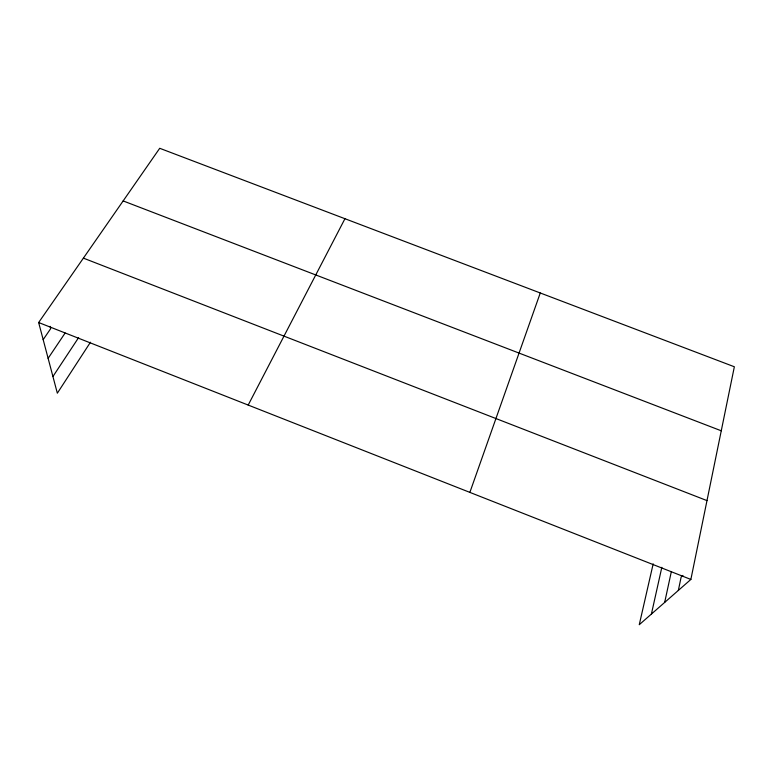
<?xml version="1.0" encoding="UTF-8"?>
<svg xmlns="http://www.w3.org/2000/svg" width="773" height="773" viewBox="0 0 773 773"><rect width="100%" height="100%" fill="white"/><g stroke="black" fill="none" stroke-linecap="round" stroke-linejoin="round"><path stroke-width="1.16" d="M653.175 563.865L639.261 624.71L690.869 579.441L734.35 366.769L159.721 148.29L38.65 322.525L57.337 393.196L90.46 342.226M678.336 590.437L681.148 577.045L682.936 575.431M664.664 602.428L671.302 571.817M651.397 614.062L661.833 567.324M469.868 492.391L540.269 292.977M248.191 405.071L344.951 218.711M52.931 376.519L78.614 337.608M48.119 358.334L65.116 333.028M43.172 339.637L50.689 328.641L50.119 326.341M123.149 200.922L721.257 430.793M83.397 258.134L706.986 500.604M38.65 322.525L690.869 579.441"/></g></svg>
